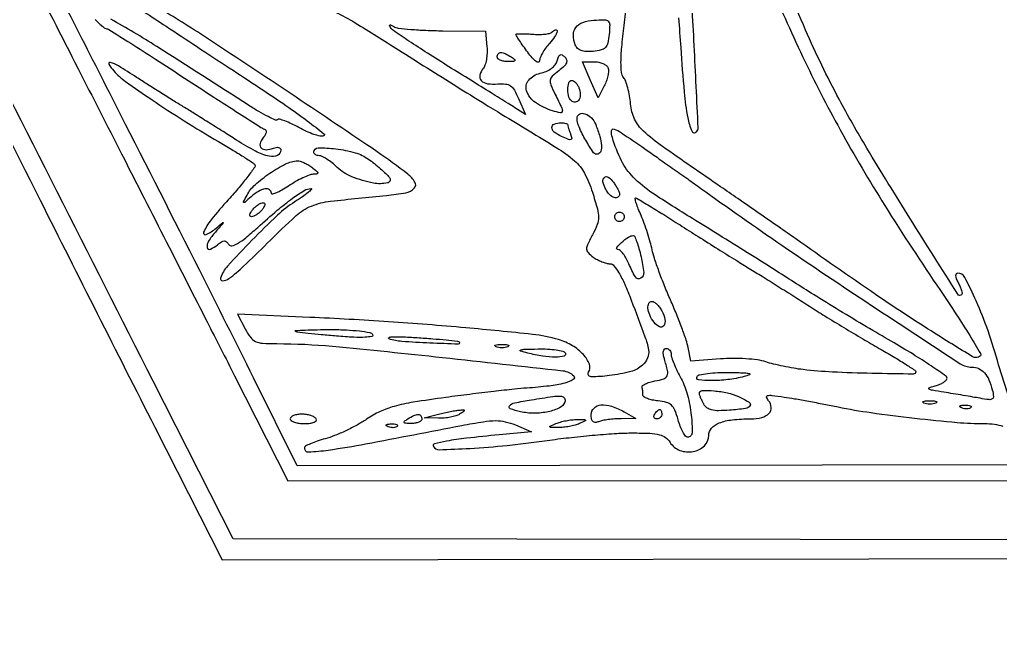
# Model space of a CAD drawing. Extents: x 33 to 995, y 30 to 1513.
# Drawn here: x 289.5 to 498, y 583.2 to 713 of the extents above; entities that cross this region are included whole.
import ezdxf

# ---------------------------------------------------------------- set-up
doc = ezdxf.new("R2010")
doc.units = 0

msp = doc.modelspace()

# ---------------------------------------------------------------- linework, layer by layer
for points in [[(969.036452, 1225.056595, -0.000004), (969.039353, 1088.299549, -0.000008), (969.038944, 928.132759, -0.000006), (969.033447, 745.616071)], [(276.975462, 751.66875, 0.000287), (291.244919, 723.455401, 0.000683), (301.894641, 702.5, -0.000082), (311.121065, 684.399125, -0.000073), (320.711442, 665.569818, -0.000073), (329.335168, 648.62616, -0.000225), (335.160797, 637.163211), (346.5, 614.826422), (501, 614.908769, -0.000002), (561.298067, 614.940643, -0.000003), (614.572792, 614.968231, -0.000002), (659.799513, 614.99122, -0.000053), (670.673333, 614.995558), (685.846667, 615)], [(56.838383, 550.971158, 0.000004), (56.774237, 658.613587, 0.000005), (56.715227, 754.844653, 0.000003), (56.664187, 835.950257, 0.000067), (56.646079, 859.5, -0.000403), (56.643947, 881.789623, -0.00003), (56.690827, 942.55625, -0.000042), (56.757144, 1015.035999, -0.000032), (56.841506, 1094.5), (57.067621, 1295.5)], [(972.956293, 313.397605, 0.000039), (972.978038, 768.984398, 0.000039), (972.928152, 1226.063636, 0.000618)], [(53.508353, 1474.214499, 0.000027), (53.251612, 1321.329098, 0.00033), (53.052888, 1115.372179, 0.000076), (53, 768.50806), (53, 62.314567)], [(38.822837, 332.31249, -0.000046), (38.889141, 769.339498, -0.000051), (39.034879, 1189.135476, -0.000465), (39.288314, 1372.643788, -0.000087), (39.584884, 1491.939655, -0.098597), (40.571108, 1496.824427, -0.031477), (42.041633, 1499.802126, -0.045918), (43.725173, 1502.193461, -0.046088), (45.811833, 1504.231037, -0.032025), (48.5, 1506.13944, -0.137776), (53.048935, 1507.445047, -0.000422), (114.224298, 1507.740408, -0.000933), (216.862219, 1507.95772, -0.000061), (514.602117, 1507.996262), (977.704234, 1508), (981.07832, 1505.726203, -0.029148), (982.52989, 1504.619797, -0.018066), (984.105016, 1503.165079, -0.018106), (985.561024, 1501.610852, -0.030905), (986.643885, 1500.200472), (988.835363, 1496.948538), (989.233898, 772.224269), (989.632433, 47.5)], [(995.005458, 43.718342), (994.752729, 770.609171), (994.5, 1497.5), (991.694724, 1502.272392, 0.032229), (990.320582, 1504.29898, 0.021357), (988.502755, 1506.444128, 0.02152), (986.549572, 1508.384329, 0.038625), (984.767769, 1509.772392), (980.646091, 1512.5), (515.573046, 1512.712577, 0.000094), (263.010968, 1512.780544, 0.000625), (137.080546, 1512.633358, 0.000111), (51.337268, 1512.406859, 0.105014), (47.5, 1511.580442, 0.060151), (44.399911, 1509.715644, 0.033004), (41.086923, 1506.764579, 0.032003), (38.025614, 1503.225534, 0.039426), (35.669775, 1499.552908), (33.5, 1495.5), (33.247266, 770.21552, 0.000036), (33.115334, 293.12885, 0.000631)], [(49.921437, 30.277249, 0.000009), (186.426532, 30.187823, 0.000194)], [(234.500237, 801.862447, -0.000055), (191.674092, 887.890211, -0.115963)], [(683.473082, 618.5), (515.954915, 618.247096), (348.436747, 617.994193), (339.157669, 636.747096, 0.002046), (327.748431, 659.569608, 0.000682), (310.866673, 692.883382, 0.000076), (292.230865, 729.520628, 0.046647), (290.979043, 731.5, -0.04693), (290.4362, 732.359415, -0.000037), (278.773437, 755.347773, -0.000414)], [(259.942651, 742.103893, 0.000376), (293.811993, 674.539157, 0.000995), (318.177824, 626.263617), (332.5, 598.027234), (515.855413, 598.263617), (699.210826, 598.5)], [(499.938685, 632.455068, -0.023136), (497.623688, 639.514613, 0.015738), (495.374963, 646.730803, 0.021336), (492.866948, 653.079546, 0.015985), (490.436712, 658.099519, 0.278905), (488.94797, 659, 0.220611), (488.606661, 658.841703, 0.189509), (488.478248, 658.463952, 0.08528), (488.620234, 657.820056, 0.026059), (489.045837, 656.914354, -0.021649), (489.44404, 656.086006, -0.031527), (489.715555, 655.322765, -0.032365), (489.850095, 654.703815, -0.238031), (489.758294, 654.42496, -0.481314), (488.929209, 654.51802, -0.000599), (478.777825, 670.686476, -0.004389), (469.632731, 685.580127, -0.01305), (463.724799, 696, -0.019035), (456.59382, 710.701152, -0.011504), (449.22424, 728.601456, -0.011097)], [(429.540265, 713.349931, -0.005494), (430.029119, 707, 0.005441), (430.757637, 697.523946, 0.024509), (431.513972, 692.022355, 0.057188), (432.3688, 689.257747, 0.528828), (433.396798, 689.066667, 0.210372), (433.737386, 689.952678, 0.000324), (432.891346, 707.435576, 0.002874), (431.965019, 724.337413, 0.004378)], [(696.63121, 601.994612), (515.748709, 602.247306), (334.866209, 602.5), (317.857988, 636, -0.001048), (277.091598, 716.713619, -0.000898)], [(448.728483, 721.5, 0.014227), (455.951301, 705.094223, 0.015223), (463.944669, 689.498281, 0.014045), (473.441048, 673.370208, 0.009204), (485.236502, 655.313262, -0.004518), (488.673472, 650.158001, -0.00742), (491.477229, 645.72686, -0.002235), (493.804276, 641.886985, -0.344135), (493.745853, 641.41252, -0.345269), (492.104342, 641.213772, -0.005054), (483.249399, 646.698073, -0.009237), (471.450396, 654.480889, -0.003097), (454.5, 666.27171, 0.000995), (450.857959, 668.827917, 0.000588), (446.5, 671.866045, 0.000588), (442.141634, 674.889245, 0.001009), (438.5, 677.398084, -0.002237), (426.175867, 685.933289, -0.033322), (422.090046, 689.215825, -0.09907), (420.223988, 691.775854, -0.085846), (419.364958, 694.990724, 0.019971), (419.135889, 696.746006, 0.021449), (418.771182, 698.435556, 0.021598), (418.335491, 699.850642, 0.08794), (417.891933, 700.630212, -0.148121), (417.43389, 701.717767, -0.028132), (417.328989, 703.889391, -0.020959), (417.487251, 707.058685, -0.006833), (417.980437, 711.717296, 0.00831), (418.48922, 716.662726, 0.002931)], [(315.872761, 714.644276, 0.000223), (320.60285, 711.524583, 0.00009), (327.064143, 707.26888, 0.000089), (334.022406, 702.689411, 0.000113), (340.451979, 698.461603, -0.005711), (346.094164, 694.660379, -0.010238), (350.625661, 691.392601, -0.005328), (354.170871, 688.664391, -0.597152), (354.089391, 688.196464, -0.137521), (353.341041, 688.160198, -0.025398), (351.99974, 688.539644, -0.025555), (350.431555, 689.161589, -0.020843), (348.821675, 689.980068, 0.015605), (347.26661, 690.791285, 0.02385), (345.866837, 691.386281, 0.020572), (344.726381, 691.755499, 0.270673), (344.313878, 691.647212, -0.310115), (343.878266, 691.566152, -0.011233), (342.268458, 692.323838, -0.017083), (340.327594, 693.375418, -0.010722), (338.129614, 694.729489, 0.002003), (318.619429, 707.223276, 0.013784), (308.843315, 713.056902, 0.10833)], [(305.5, 713, 0.016069), (306.239272, 712.234086, 0.021148), (306.963716, 711.5875, 0.019195), (307.596515, 711.10844, 0.153594), (307.941194, 711, -0.141314), (308.399493, 710.867832, -0.00054), (313.076357, 707.918593, -0.002717), (318.370943, 704.531426, -0.001698), (324.536207, 700.510104, 0.001265), (330.726947, 696.464523, 0.001949), (336.104386, 692.999542, 0.000616), (340.779252, 690.021093, 0.057966), (341.5, 689.672725, -0.192202), (341.801354, 689.411493, -0.159072), (341.870072, 688.989223, -0.094042), (341.667066, 688.418441, -0.040193), (341.201442, 687.751649, 0.107909), (340.587663, 686.557995, 0.271174), (340.838751, 685.649521, 0.210898), (341.862799, 685.268937, 0.076783), (343.409758, 685.603744, -0.054313), (344.018762, 685.764377, -0.097742), (344.532866, 685.740972, -0.145743), (344.869985, 685.543535, -0.190127), (345, 685.213978, -0.291842), (344.261903, 684.057135, -0.164802), (342.544887, 683.870446, -0.067068), (339.625391, 684.943761, -0.020778), (335.573619, 687.305724, 0.00128), (332.716552, 689.124044, 0.000946), (329.54709, 691.12141, 0.000956), (326.545777, 692.996892, 0.00215), (324.260192, 694.405459, -0.002231), (322.065546, 695.758473, -0.001212), (319.379775, 697.439898, -0.001207), (316.655634, 699.163742, -0.001911), (314.330532, 700.655459, 0.006707), (310.465689, 703.083019, 0.06774), (308.728062, 703.842686, 0.671376), (308.432374, 703.465728, 0.054607), (309.465689, 702.037914, 0.052832), (311.980896, 699.788518, 0.007708), (317.612113, 695.863764, 0.008663), (324.433239, 691.434219, 0.007403), (331.768042, 686.999418, -0.004248), (334.584186, 685.320878, -0.006246), (337.027519, 683.794158, -0.003178), (339.067669, 682.465259, -0.108808), (339.466456, 682.054276, -0.30283), (339.449604, 681.566426, -0.006787), (337.987544, 679.587087, -0.012984), (336.123053, 677.261261, -0.008126), (333.827514, 674.633193, 0.013658), (330.18314, 670.366541, 0.069118), (328.573389, 667.690599, 0.69037), (329.088233, 667.195468, 0.064642), (331.243869, 668.58231, -0.001418), (332.68394, 669.790252, -0.706497), (332.756233, 669.747405, -0.132383), (332.647219, 669.526043, -0.000735), (331.07939, 667.746789, 0.038668), (329.608866, 665.798241, 0.187727), (329.341391, 664.465449, 0.484763), (330.016395, 664.101106, 0.071347), (331.552049, 665.043197, -0.029924), (332.403343, 665.667668, -0.135876), (332.98487, 665.849447, -0.193174), (333.460149, 665.676613, -0.071822), (333.925081, 665.121222, 0.318475), (334.597403, 664.836506, 0.079), (335.775731, 665.298597, 0.040029), (337.529279, 666.527886, 0.010808), (340.098865, 668.750175, -0.007915), (344.237919, 672.371883, -0.018302), (347.484334, 674.924935, -0.020517), (349.99143, 676.599146, -0.1378), (351.418287, 677, -0.660804), (351.498564, 676.811668, -0.030202), (350.799714, 676.166502, -0.019944), (349.585547, 675.252634, -0.009317), (347.945781, 674.162558, 0.046109), (344.282027, 671.317857, 0.011519), (338.86546, 666.008498, 0.008487), (333.654006, 660.474394, 0.101914), (332.166667, 657.966369, 0.528151), (332.614538, 657.364421, 0.150899), (333.952344, 657.838018, 0.029751), (337.091107, 660.477826, 0.006605), (342.121429, 665.374739, -0.01089), (348.249403, 671.238743, -0.090208), (351.495648, 673.281581, -0.067331), (355.559348, 674.3075, -0.004559), (367.458243, 675.546046, 0.02268), (371.563999, 676.124423, 0.150484), (373.373948, 677.075984, 0.349719), (373.523578, 678.369168, 0.087538), (372, 680.063835, 0.016935), (365.455039, 684.836001, 0.001453), (348.266707, 696.425436, 0.001946), (331.102416, 707.82973, 0.008425), (320.774581, 714.387119, -0.004333)], [(356.533698, 714.560167, -0.031392), (360.815593, 712.281105, -0.003671), (370, 706.532888, 0.001095), (376.101446, 702.670311, 0.000983), (382.44375, 698.692078, 0.000985), (388.149681, 695.144223, 0.003094), (392, 692.793494, -0.002751), (403.574334, 685.737927, -0.039313), (407.471564, 682.887271, -0.094088), (409.567462, 680.258353, -0.044711), (411.244135, 676.248829, -0.009415), (412.307332, 672.65823, -0.066401), (412.554523, 670.857791, -0.09496), (412.268401, 669.333239, -0.028888), (411.278863, 667.190494, 0.011399), (410.205141, 665.064067, 0.120291), (410.008183, 664.118517, 0.190503), (410.327486, 663.384993, 0.037279), (411.44113, 662.429304, 0.033907), (412.300523, 661.882205, 0.028453), (413.276958, 661.419858, 0.02941), (414.220836, 661.100206, 0.067033), (414.964916, 661, -0.225275), (415.828083, 660.590308, -0.038541), (416.893334, 659.057847, -0.029628), (418.111325, 656.666964, -0.011706), (419.509961, 653.25, -0.003087), (422.42709, 645.474828, -0.045327), (423.184039, 642.654013, -0.142843), (422.992047, 640.949886, -0.110263), (421.907128, 639.415952, -0.120963), (419.424775, 638.076525, -0.030721), (414.897777, 637.193547, -0.03647), (410.954579, 636.963408, -0.582483), (410.439856, 637.902685, 0.233134), (410.603896, 639.615366, 0.09495), (409.343452, 641.662325, 0.073052), (406.999626, 643.572029, 0.061765), (404.070379, 644.860768, 0.04628), (398.491388, 645.983567, 0.004187), (384.32381, 647.372623, 0.00562), (367.923989, 648.656363, 0.00527), (351.145104, 649.602663), (335.790207, 650.306374), (337.420784, 647.153187, 0.037718), (338.52915, 645.3561, 0.127014), (339.58576, 644.483915, 0.094113), (341.111704, 644.094728, 0.015513), (344.164083, 644, -0.0235), (355.98347, 643.44417, -0.003623), (379.355853, 641.070063, -0.000867), (404.970502, 638.235595, -0.169973), (407.272743, 637.127257, -0.494666), (407.167804, 636.344958, -0.066333), (405.369713, 635.613741, -0.03387), (402.052192, 634.989292, -0.012646), (397.330602, 634.548697, 0.009594), (394.689116, 634.318462, 0.002234), (390.264512, 633.827111, 0.002304), (385.176458, 633.215285, 0.002257), (380.059227, 632.552546, 0.006499), (373.162857, 631.536302, 0.027374), (369.076318, 630.648022, 0.042662), (366.084626, 629.542239, 0.038609), (363.216765, 627.913528, -0.022992), (361.210359, 626.68973, -0.015379), (358.813358, 625.469213, -0.015503), (356.412127, 624.427822, -0.029224), (354.407538, 623.764027, 0.015727), (352.71852, 623.254859, 0.024092), (351.294714, 622.698649, 0.020905), (350.21809, 622.162016, 0.273153), (350, 621.792595, 0.4289), (350.872873, 620.962212, 0.023103), (355.091081, 621.368751, 0.011094), (363.034549, 622.687084, 0.000928), (383.5, 626.591358, -0.007816), (388.071089, 627.39831, -0.037453), (390.706868, 627.620848, -0.059346), (392.732561, 627.398772, -0.0432), (394.889935, 626.697958), (398.279869, 625.262965), (391.389935, 624.600493, 0.004062), (384.446254, 623.87588, 0.016581), (380.250023, 623.262005, 0.021531), (377.683147, 622.684022, 0.501641), (377.446832, 622.086028, 0.268066), (378.65239, 621.437716, 0.006481), (385.225548, 621.723006, 0.01247), (393.104222, 622.364769, 0.008092), (402.175675, 623.480676, -0.007235), (406.839002, 624.06244, -0.005905), (411.844409, 624.553699, -0.00597), (416.462679, 624.896462, -0.015537), (419.793836, 625, -0.010329), (423.462577, 624.924206, -0.051152), (425.503701, 624.62922, -0.09412), (426.802422, 624.028199, -0.098171), (427.767927, 623, 0.163717), (429.835871, 621.300209, 0.136223), (432.683788, 621.035559, 0.150227), (435.067876, 622.265676, 0.201729), (436, 624.481989, -0.1875), (436.594805, 626.012374, -0.113972), (438.215258, 627.126801, -0.068301), (440.962115, 627.796338, -0.025679), (444.925, 628, 0.062206), (447.250359, 628.290427, 0.136322), (448.794797, 629.173646, 0.212143), (449.274067, 630.43828, 0.159738), (448.726206, 631.839836, -0.085223), (448.301424, 632.58277, -0.445813), (448.49719, 632.95035, -0.091875), (449.417657, 633.005145, -0.006383), (452, 632.650342, -0.005716), (454.211148, 632.291835, -0.002279), (457.234375, 631.751919, -0.002254), (460.490378, 631.13992, -0.002837), (463.5, 630.542442, 0.01521), (470.498177, 629.332289, 0.006839), (479.749701, 628.149715, 0.006557), (488.776438, 627.240882, 0.022389), (494.673275, 626.990353, -0.033824), (496.733278, 626.855622, -0.047512), (498.526971, 626.439642, -0.049843)]]:
    msp.add_lwpolyline(points, format="xyb")
for points in [[(379.424181, 710.583333), (388.5, 710.5), (388.818231, 707.184676, -0.03451), (388.854856, 705.813369, -0.033395), (388.703899, 704.43466, -0.035255), (388.404119, 703.242255, -0.094263), (387.982141, 702.478481, 0.120096), (387.311664, 701.10342, 0.251576), (387.629031, 699.992612, 0.165412), (388.944937, 699.321322, 0.056469), (391.116569, 699.253873, -0.044657), (392.772122, 699.241481, -0.129535), (393.837381, 698.847341, -0.110873), (394.666011, 697.936079, -0.028185), (395.560062, 696.134914), (397.000232, 692.769828), (394.750116, 694.20193, 0.002164), (393.308582, 695.110663, 0.000197), (389.704906, 697.358691, 0.000255), (385.404748, 700.035798, 0.0002), (380.734669, 702.937313, -0.003645), (376.179923, 705.810863, -0.005416), (372.237646, 708.399055, -0.00254), (368.925989, 710.649441, -0.104195), (368.330161, 711.274806, -0.048249), (368.139046, 711.663325, -0.432215), (368.213813, 711.816071, -0.194994), (368.4757, 711.793627, -0.020735), (369.019672, 711.487842, 0.108802), (369.954839, 711.160378, 0.008339), (372.624081, 710.883408, 0.011132), (375.851055, 710.675131, 0.008252)], [(414.816026, 709.785772, -0.0313), (414.525375, 707.966985, -0.136549), (414.014853, 707.015506, -0.142961), (413.100128, 706.488223, -0.035493), (411.377648, 706.196162, -0.033307), (409.906342, 706.151398, -0.079425), (408.836652, 706.36233, -0.108205), (408.091443, 706.838707, -0.105397), (407.604973, 707.587039, -0.088475), (407.203818, 709.67384, -0.16667), (407.732226, 711.285204, -0.14887), (409.201471, 712.352061, -0.066405), (411.568599, 712.831558, -0.016298), (413.809781, 712.909252, -0.191135), (414.607367, 712.594698, -0.211084), (414.92948, 711.835724, -0.020301)], [(402.100551, 707.877554, 0.02998), (401.29666, 706.903701, 0.030189), (400.617037, 705.842884, 0.031661), (400.141907, 704.849465, 0.095998), (400, 704.117159, -0.411397), (399.760541, 703.875384, -0.165263), (399.272301, 704.036066, -0.053129), (398.471347, 704.784724, -0.019338), (397.5, 706, -0.005027), (396.541986, 707.326221, -0.007521), (395.734375, 708.505482, -0.003665), (395.074579, 709.516707, -0.143672), (395, 709.770897, -0.393569), (395.130922, 709.911461, -0.011554), (396.012369, 709.953703, -0.017344), (397.124882, 709.942684, -0.010339), (398.446363, 709.856314, 0.020804), (399.818667, 709.795426, 0.026006), (401.091946, 709.858203, 0.025775), (402.127519, 710.017685, 0.146294), (402.61303, 710.279696, -0.114798), (403.426651, 710.78618, -0.582294), (403.737247, 710.510235, -0.095557), (403.219435, 709.28797, -0.039712)], [(394, 705, -0.023197), (394.728886, 704.479509, -0.409657), (394.762149, 704.218347, -0.220444), (394.444209, 704.050422, -0.011293), (393.25, 704.015313, -0.042523), (392.388595, 704.082804, -0.062416), (391.660937, 704.298248, -0.082215), (391.167975, 704.618823, -0.210568), (391, 705, -0.163584), (391.224247, 705.667076, -0.234725), (391.772965, 705.939692, -0.112355), (392.698623, 705.729028, -0.031558)], [(404.107725, 702.084389, 0.02594), (402.685693, 700.889175, 0.170101), (402.259544, 700.076578, 0.137961), (402.38707, 699.087046, 0.015096), (403.357725, 696.984742, -0.004737), (404.745273, 694.136095, -0.155987), (404.846299, 693.388455, -0.423942), (404.441564, 693.115299, -0.021887), (402.75, 693.550893, -0.078267), (399.116988, 695.314885, -0.162456), (397.255443, 697.812709, -0.263432), (397.709252, 700.088873, -0.162056), (400.121369, 701.526657, 0.044899), (401.434534, 701.941432, 0.058467), (402.532505, 702.559172, 0.067354), (403.33023, 703.323142, 0.10456), (403.755282, 704.172199, -0.03418), (404.055771, 705.066625, -0.177381), (404.4027, 705.443875, -0.253008), (404.828155, 705.435585, -0.068127), (405.383913, 705.012095, -0.125368), (405.755799, 704.383426, -0.175729), (405.71499, 703.738175, -0.101429), (405.200563, 703.007188, -0.027085)], [(414.567671, 702.684248, -0.107348), (414.67215, 702.004601, -0.036576), (414.537547, 701.009614, -0.034379), (414.222645, 699.899117, -0.033396), (413.756111, 698.831015), (412.439649, 696.293533), (410.794087, 700.146767), (409.148524, 704), (411.605647, 704, -0.049816), (412.582975, 703.902385, -0.054786), (413.489305, 703.613498, -0.061981), (414.195647, 703.188337, -0.135509)], [(408.396256, 698.409758, -0.081148), (408.67131, 697.083325, -0.12947), (408.425729, 695.95865, -0.209828), (407.770033, 695.42335, -0.209113), (406.930902, 695.542705, -0.187049), (406.253669, 696.438391, -0.06737), (406.021983, 698.047094, -0.075811), (406.23234, 699.509828, -0.330455), (406.893011, 700, -0.14484), (407.279291, 699.885704, -0.059609), (407.702956, 699.532866, -0.052194), (408.096686, 699.018141, -0.045603)], [(411.951803, 690.626767, -0.018601), (412.822504, 688.05224, -0.052758), (413.167936, 686.191013, -0.09175), (413.038391, 684.96061, -0.240445), (412.444098, 684.33511, -0.338336), (411.517163, 684.63556, -0.020337), (409.848151, 687.273068, -0.026838), (408.405281, 690.114563, -0.104426), (408, 692.033927, -0.286415), (408.519016, 692.865657, -0.201953), (409.649816, 692.929574, -0.11263), (411.038289, 692.046649, -0.104569)], [(406, 690.581787, 0.06567), (406.032873, 690.332577, 0.008388), (406.182034, 689.812053, 0.0097), (406.382408, 689.197654, 0.007938), (406.619689, 688.548693, -0.042025), (406.864798, 687.703958, -0.408562), (406.680328, 687.420746, -0.15308), (406.142697, 687.467129, -0.009416), (404.651045, 688.113133, -0.059337), (403.131381, 689.03663, -0.222133), (402.639307, 690.007664, -0.320952), (403.128456, 690.739386, -0.090345), (404.559017, 691, -0.02746), (405.111153, 690.969654, -0.04319), (405.576711, 690.87715, -0.053348), (405.903883, 690.743023, -0.27545)], [(422.341933, 685.5, -0.001307), (424.993399, 683.648008, -0.000718), (428.230193, 681.36762, -0.000715), (431.508464, 679.043921, -0.001145), (434.300336, 677.049344, 0.00551), (451.551268, 664.95093, 0.004272), (470.586296, 652.1494, 0.000974), (489.47127, 639.734562, 0.145924), (491.934602, 639, -0.105778), (493.397613, 638.686988, -0.104792), (494.61012, 637.802249, -0.081958), (495.570043, 636.298212, -0.040963), (496.287723, 634.151437, -0.031653), (496.532646, 632.785804, -0.278503), (496.287861, 632.250741, -0.182208), (495.601852, 632.084292, -0.013839), (493.682155, 632.374629, 0.002097), (492.146235, 632.64395, 0.000924), (490.112883, 632.987842, 0.000915), (487.955621, 633.344533, 0.001229), (486, 633.659273, -0.004932), (483.54505, 634.073047, -0.096434), (482.832187, 634.348813, -0.614934), (482.858025, 634.625101, -0.033945), (483.925861, 634.963664, 0.032561), (484.874812, 635.261649, 0.038766), (485.72086, 635.66706, 0.042556), (486.359913, 636.113144, 0.150531), (486.629967, 636.527583, 0.319725), (486.42716, 637.100517, 0.004586), (483.272118, 639.270603, 0.010641), (479.426977, 641.746337, 0.006573), (474.808262, 644.5, -0.003109), (469.546633, 647.58775, -0.002266), (463.735202, 651.082666, -0.002289), (458.254826, 654.446848, -0.005038), (454.104156, 657.079288, 0.002663), (449.897858, 659.775112, 0.001117), (444.208721, 663.360907, 0.001105), (438.107026, 667.168944, 0.001437), (432.5, 670.628778, -0.009275), (424.052648, 676.025875, -0.051298), (419.896526, 679.453235, -0.080279), (417.419912, 682.933478, -0.042761), (415.48997, 687.868313, -0.08389), (415.316766, 689.305469, -0.500483), (415.847946, 689.665202, -0.065698), (417.404179, 688.886412, -0.002972)], [(363.616617, 683.272993, -0.013227), (364.89202, 682.312994, -0.011105), (366.192992, 681.230719, -0.011256), (367.337465, 680.188624, -0.030085), (368.088814, 679.381332, -0.565763), (367.667167, 678.190714, -0.09784), (364.66765, 678.173767, -0.047298), (360.111083, 679.50346, -0.09668), (356.990699, 681.508911, 0.021047), (355.907557, 682.462537, 0.024752), (354.803239, 683.268243, 0.024784), (353.818397, 683.84695, 0.121012), (353.195281, 684, -0.060864), (352.738205, 684.055846, -0.079467), (352.351105, 684.220312, -0.097388), (352.091937, 684.463951, -0.156783), (351.999969, 684.75, -0.41219), (352.920402, 685.676898, -0.033368), (356.69848, 685.45087, -0.036808), (360.804237, 684.618382, -0.086501)], [(351.55887, 681.531803, -0.010341), (352.600373, 680.709645, -0.167771), (352.830042, 680.334563, -0.429036), (352.675304, 680.105242, -0.03674), (351.889547, 680.031803, 0.086777), (351.0392, 679.865736, 0.019675), (349.683047, 679.28382, 0.019803), (348.151086, 678.477913, 0.01809), (346.639547, 677.530137, -0.017225), (345.242466, 676.650761, -0.034116), (344.069117, 676.070693, -0.050223), (343.248154, 675.825202, -0.471085), (343, 676.030137, 0.261446), (342.593004, 676.75529, 0.183701), (341.65238, 676.930888, 0.091765), (340.237801, 676.395511, 0.045138), (338.683231, 675.25, -0.002031), (337.334864, 674.064534, -0.28435), (337.133, 674.031323, -0.438014), (337.076949, 674.182942, -0.002779), (337.813884, 675.608383, -0.089567), (339.529662, 677.812939, -0.033178), (342.638122, 680.247652, -0.03288), (346.009753, 682.23393, -0.100426), (348.55887, 682.929715, -0.097845), (349.095186, 682.860259, -0.028057), (349.876904, 682.548071, -0.027083), (350.737968, 682.088559, -0.025805)], [(417, 675.80887, -0.249561), (416.654403, 675.159586, -0.239316), (415.911659, 675.067964, -0.114493), (414.908274, 675.718277, -0.069199), (414.070368, 676.868517, -0.068206), (413.487929, 678.438739, -0.269741), (413.788098, 679.382468, -0.350746), (414.633658, 679.434306, -0.081675), (415.722552, 678.364755, -0.020016), (416.211535, 677.636567, -0.02196), (416.62475, 676.893321, -0.02205), (416.91969, 676.231803, -0.094104)], [(341, 672.5, -0.035768), (340.449813, 671.926013, -0.036518), (339.827047, 671.440625, -0.039072), (339.225581, 671.10344, -0.108636), (338.755111, 671, -0.231849), (338.485192, 671.132271, -0.208269), (338.407958, 671.436222, -0.095981), (338.585453, 671.917672, -0.037052), (339, 672.5, -0.035768), (339.550187, 673.073987, -0.036518), (340.172953, 673.559375, -0.039072), (340.774419, 673.89656, -0.108636), (341.244889, 674, -0.231849), (341.514808, 673.867729, -0.208269), (341.592042, 673.563778, -0.095981), (341.414547, 673.082328, -0.037052)], [(429.88733, 669.25, 0.001071), (433.753055, 666.792151, 0.000857), (437.926913, 664.160937, 0.000866), (441.796549, 661.740107, 0.002202), (444.616403, 660, -0.002159), (447.31443, 658.335393, -0.001055), (450.74094, 656.190807, -0.001046), (454.294518, 653.945852, -0.001517), (457.422232, 651.947428, 0.004576), (460.691076, 649.886886, 0.00257), (464.697468, 647.440734, 0.002564), (468.769132, 645.011776, 0.004185), (472.25, 642.998464, -0.005544), (475.220744, 641.269413, -0.008774), (477.723437, 639.715179, -0.003481), (479.811868, 638.346169, -0.250976), (480, 637.994977, -0.418389), (479.517985, 637.519775, -0.001493), (470.671323, 637.672122, -0.007183), (462.297549, 637.96173, -0.016932), (456.069886, 638.478548, -0.012898), (454.072254, 638.765057, -0.009122), (451.84522, 639.185263, -0.009215), (449.730462, 639.665195, -0.019159), (448.10533, 640.132344, 0.046597), (446.373615, 640.528859, 0.017051), (443.870446, 640.77462, 0.016732), (441.099445, 640.858622, 0.019238), (438.455688, 640.748506), (432.200717, 640.246417), (431.616016, 643.169921, 0.032256), (431.193157, 644.74751, 0.007383), (430.269, 647.350611, 0.007606), (429.111706, 650.324509, 0.007346), (427.8515, 653.296712, -0.008525), (426.581718, 656.311257, -0.008153), (425.395699, 659.412159, -0.008118), (424.438202, 662.182543, -0.028757), (423.956598, 664, 0.018258), (423.565987, 665.609777, 0.009701), (422.971528, 667.573437, 0.009642), (422.285374, 669.559515, 0.01476), (421.607335, 671.25, -0.009618), (421.013136, 672.688459, -0.017057), (420.587319, 673.898438, -0.012334), (420.314023, 674.850262, -0.491015), (420.429739, 675, -0.136547), (420.758249, 674.908581, -0.000859), (423.396245, 673.310938, -0.0034), (426.404077, 671.454111, -0.002152)], [(418, 671, -0.099038), (417.923658, 670.618362, -0.097945), (417.70625, 670.29375, -0.097945), (417.381638, 670.076342, -0.099038), (417, 670, -0.099038), (416.618362, 670.076342, -0.097945), (416.29375, 670.29375, -0.097945), (416.076342, 670.618362, -0.099038), (416, 671, -0.099038), (416.076342, 671.381638, -0.097945), (416.29375, 671.70625, -0.097945), (416.618362, 671.923658, -0.099038), (417, 672, -0.099038), (417.381638, 671.923658, -0.097945), (417.70625, 671.70625, -0.097945), (417.923658, 671.381638, -0.099038)], [(421.58933, 662.5, -0.031134), (422.150527, 659.144843, -0.29548), (421.520501, 657.908006, -0.409543), (420.414752, 658.193121, -0.037101), (419, 661, 0.029583), (418.441453, 662.150846, 0.03821), (417.790835, 663.128092, 0.042171), (417.145691, 663.823316, 0.17946), (416.62868, 664.031803, -0.609654), (416.438328, 664.428236, -0.049093), (417.453146, 665.527595, -0.032547), (418.936102, 666.683728, -0.150398), (419.963769, 667, -0.30213), (420.23621, 666.818838, -0.012628), (420.68115, 665.678125, -0.01818), (421.147142, 664.224856, -0.01149)], [(426.01106, 650.979333, -0.073641), (426.672598, 649.134928, -0.201632), (426.402295, 647.805349, -0.374643), (425.498251, 647.569315, -0.120045), (424.347357, 648.539639, -0.051186), (423.432624, 650.104104, -0.08552), (423.047278, 651.575247, -0.148832), (423.262662, 652.586063, -0.272823), (423.964816, 653, -0.150782), (424.409785, 652.862692, -0.045154), (424.963887, 652.406429, -0.040739), (425.526097, 651.752675, -0.03437)], [(364.518454, 645.970141, -0.516129), (364.33959, 645.546331, -0.042874), (362.940851, 645.359469, -0.024586), (360.529259, 645.364414, -0.007186), (356.827471, 645.607543, -0.003669), (353.605697, 645.889503, -0.005651), (350.823799, 646.18531, -0.002115), (348.444421, 646.475756, -0.148688), (348.083333, 646.637403, -0.671115), (348.132813, 646.783053, -0.003513), (350.170685, 646.893487, -0.007579), (352.69351, 646.974127, -0.004199), (355.774316, 647, -0.011757), (358.938296, 646.92559, -0.017554), (361.695577, 646.698618, -0.013066), (363.91293, 646.378526, -0.215162)], [(382.916667, 644.362597, -0.703134), (382.739693, 643.907642, -0.00459), (376.68197, 644.119846, -0.007885), (370.734297, 644.476932, -0.060641), (368, 645.022292, -0.639633), (367.971086, 645.273291, -0.126566), (368.578351, 645.458207, -0.02123), (370.71327, 645.461062, -0.006168), (374, 645.28521, -0.003667), (377.287935, 645.044355, -0.005662), (380.125521, 644.783186, -0.002085), (382.554569, 644.521608, -0.152332)], [(393.25, 643.337719, -0.057986), (392.679992, 643.181385, -0.037979), (392, 643.12966, -0.037979), (391.320008, 643.181385, -0.057986), (390.75, 643.337719, -0.174857), (390.540618, 643.525001, -0.447206), (390.601562, 643.693942, -0.078554), (391.10856, 643.810911, -0.017491), (392, 643.842105, -0.017491), (392.89144, 643.810911, -0.078554), (393.398438, 643.693942, -0.447206), (393.459382, 643.525001, -0.174857)], [(405.5, 642, -0.507653), (405.239452, 641.358734, -0.061419), (403.457788, 641.139051, -0.038213), (400.683943, 641.351355, -0.024102), (397.5, 642, -0.013352), (395.965884, 642.434292, -0.705051), (395.957305, 642.648605, -0.087584), (396.660493, 642.796915, -0.002588), (399.690983, 642.881685, -0.018187), (401.724291, 642.85407, -0.025175), (403.538662, 642.671495, -0.023529), (404.97456, 642.383892, -0.19556)], [(428, 641.735191, 0.083098), (428.119867, 641.018934, 0.013378), (428.618196, 639.6885, 0.014465), (429.29877, 638.139896, 0.012253), (430.104496, 636.543848, -0.058501), (431.471808, 633.071616, -0.036637), (432.276174, 628.774021, -0.033744), (432.443323, 625.005263, -0.416614), (431.5, 624.11197, -0.228243), (431.049925, 624.346356, -0.035504), (430.492302, 625.214617, -0.033551), (429.939757, 626.410441, -0.023428), (429.473795, 627.821654, 0.028094), (428.792282, 629.822808, 0.108502), (428.055105, 630.89902, 0.123517), (426.989649, 631.492586, 0.041422), (425.223795, 631.813358, -0.027159), (423.988772, 632.001532, -0.04112), (422.94699, 632.309806, -0.048619), (422.21038, 632.681254, -0.257095), (422, 633.063358, 0.016972), (421.985966, 633.476684, 0.011558), (421.943217, 633.945174, 0.011658), (421.880901, 634.39577, 0.022881), (421.806697, 634.75, -0.305569), (421.922223, 635.075687, -0.048427), (422.534771, 635.442893, -0.0398), (423.442575, 635.78843, -0.024397), (424.556697, 636.055595, 0.033165), (426.426687, 636.538816, 0.21588), (427.123752, 637.180968, 0.158914), (427.216362, 638.255778, 0.016327), (426.547795, 640.75, -0.035683), (426.338949, 641.670074, -0.080489), (426.345194, 642.382882, -0.137052), (426.555683, 642.827909, -0.217482), (426.932612, 643, -0.117748), (427.339741, 642.902775, -0.100591), (427.686455, 642.628462, -0.092669), (427.919236, 642.218237, -0.083022)], [(443.5, 637, -0.031382), (440.046943, 636.348696, -0.030931), (436.522706, 636.130473, -0.033834), (433.824102, 636.313291, -0.542765), (433.5, 637, -0.206378), (434.052533, 637.386324, -0.018594), (435.755088, 637.671495, -0.021741), (437.892384, 637.854241, -0.015233), (440.309017, 637.881685, -0.003454), (443.594858, 637.796182, -0.059233), (444.65823, 637.634108, -0.716209), (444.672712, 637.385435, -0.034203)], [(442.292833, 632.75, -0.025828), (444.578688, 631.541242, -0.424751), (444.755824, 630.782706, -0.220042), (443.828339, 630.196419, -0.012791), (440.409113, 629.836259, -0.017631), (438.081015, 629.733507, -0.061759), (436.59185, 629.904787, -0.100356), (435.600364, 630.369039, -0.11081), (434.909113, 631.169824, -0.012643), (434.561059, 631.861663, -0.014764), (434.267052, 632.535713, -0.013792), (434.052419, 633.116131, -0.081835), (434, 633.434259, -0.405625), (434.572855, 634.024215, -0.027942), (437.124869, 633.956682, -0.033234), (439.982817, 633.528341, -0.054946)], [(405.385075, 631.561107, -0.191342), (404.26343, 630.343798, -0.058855), (401.857119, 629.517998, -0.052961), (398.878973, 629.197544, -0.054446), (395.928494, 629.515705, -0.033985), (393.765767, 630.147331, -0.534128), (393.614443, 630.772315, -0.156629), (394.72223, 631.401401, -0.011046), (398.268573, 632.060073, -0.004844), (402.8032, 632.754049, -0.053093), (404.642093, 632.820437, -0.250159), (405.320815, 632.394671, -0.225377)], [(383, 629, -0.068784), (382.215897, 628.63432, -0.027214), (381.059375, 628.345636, -0.026308), (379.758633, 628.165522, -0.029837), (378.5, 628.133628), (375.5, 628.23663), (378.5, 629, -0.007663), (379.758587, 629.299797, -0.007079), (381.059375, 629.569387, -0.007086), (382.224556, 629.776637, -0.023328), (383, 629.866372, -0.009985), (383.878131, 629.909075, -0.422621), (384, 629.790645, -0.248318), (383.895934, 629.594023, -0.00587)], [(418, 629.5), (420.5, 628.070871), (417.331787, 628.035435, 0.016268), (416.002796, 627.977299, 0.014546), (414.629587, 627.832106, 0.014758), (413.403785, 627.629321, 0.043264), (412.581787, 627.393011, -0.076984), (411.852992, 627.235583, -0.207384), (411.365663, 627.413414, -0.16083), (411.083235, 627.939105, -0.043546), (411, 628.893011, -0.202908), (411.592606, 630.293174, -0.172568), (413.062759, 630.964335, -0.102463), (415.324358, 630.696868, -0.049386)], [(426, 629, -0.105053), (425.918938, 628.618444, -0.099167), (425.688914, 628.29375, -0.09642), (425.345238, 628.076123, -0.093332), (424.940983, 628, -0.108972), (424.586039, 628.078288, -0.182303), (424.3746, 628.29375, -0.161196), (424.343488, 628.6179, -0.082592), (424.5, 629, -0.029505), (424.768994, 629.382774, -0.035638), (425.066025, 629.70625, -0.038439), (425.34829, 629.934461, -0.151918), (425.559017, 630, -0.210953), (425.727648, 629.92554, -0.081139), (425.870461, 629.70625, -0.061769), (425.967655, 629.382849, -0.042167)], [(484.25, 631.337719, -0.057986), (483.679992, 631.181385, -0.037979), (483, 631.12966, -0.037979), (482.320008, 631.181385, -0.057986), (481.75, 631.337719, -0.174857), (481.540618, 631.525001, -0.447206), (481.601562, 631.693942, -0.078554), (482.10856, 631.810911, -0.017491), (483, 631.842105, -0.017491), (483.89144, 631.810911, -0.078554), (484.398438, 631.693942, -0.447206), (484.459382, 631.525001, -0.174857)], [(491.729167, 630.395833, -0.126455), (491.402231, 630.202593, -0.060344), (490.916927, 630.123424, -0.05415), (490.359369, 630.160852, -0.051402), (489.8125, 630.316886, -0.054073), (489.395823, 630.538436, -0.470617), (489.37858, 630.720685, -0.168741), (489.670344, 630.862007, -0.018894), (490.416667, 630.921053, -0.028489), (491.112848, 630.910055, -0.077125), (491.592839, 630.799335, -0.208169), (491.77538, 630.614691, -0.296942)], [(347, 628, 0.257909), (347.212425, 627.615572, 0.061379), (347.898586, 627.29375, 0.048032), (348.887118, 627.072735, 0.031003), (350.059017, 627, 0.027979), (351.243706, 627.066344, 0.069343), (352.083987, 627.281216, 0.145541), (352.490145, 627.608231, 0.297719), (352.5, 628, 0.130646), (352.093337, 628.384508, 0.045439), (351.346475, 628.70625, 0.041396), (350.42066, 628.926158, 0.037634), (349.440983, 629, 0.039081), (348.50628, 628.92683, 0.058208), (347.717039, 628.70625, 0.076538), (347.179376, 628.382793, 0.222681)], [(375, 628, -0.210568), (374.832025, 627.618823, -0.082215), (374.339063, 627.298248, -0.062416), (373.611405, 627.082804, -0.042523), (372.75, 627.015313, -0.011293), (371.555791, 627.050422, -0.220444), (371.237851, 627.218347, -0.409657), (371.271114, 627.479509, -0.023197), (372, 628, -0.031558), (373.301377, 628.729028, -0.112355), (374.227035, 628.939692, -0.234725), (374.775753, 628.667076, -0.163584)], [(408.5, 627, -0.035224), (407.554229, 626.670291, -0.01908), (406.353125, 626.393028, -0.01892), (405.1031, 626.202985, -0.028268), (404, 626.140571, -0.003556), (402.42517, 626.151769, -0.263255), (402.211802, 626.276513, -0.4436), (402.268566, 626.454874, -0.005445), (403.5, 627, -0.035224), (404.445771, 627.329709, -0.01908), (405.646875, 627.606972, -0.01892), (406.8969, 627.797015, -0.028268), (408, 627.859429, -0.003556), (409.57483, 627.848231, -0.263255), (409.788198, 627.723487, -0.4436), (409.731434, 627.545126, -0.005445)], [(369.729167, 626.395833, -0.126455), (369.402231, 626.202593, -0.060344), (368.916927, 626.123424, -0.05415), (368.359369, 626.160852, -0.051402), (367.8125, 626.316886, -0.054073), (367.395823, 626.538436, -0.470617), (367.37858, 626.720685, -0.168741), (367.670344, 626.862007, -0.018894), (368.416667, 626.921053, -0.028489), (369.112848, 626.910055, -0.077125), (369.592839, 626.799335, -0.208169), (369.77538, 626.614691, -0.296942)]]:
    msp.add_lwpolyline(points, format="xyb", close=True)

doc.saveas('drawing.dxf')
